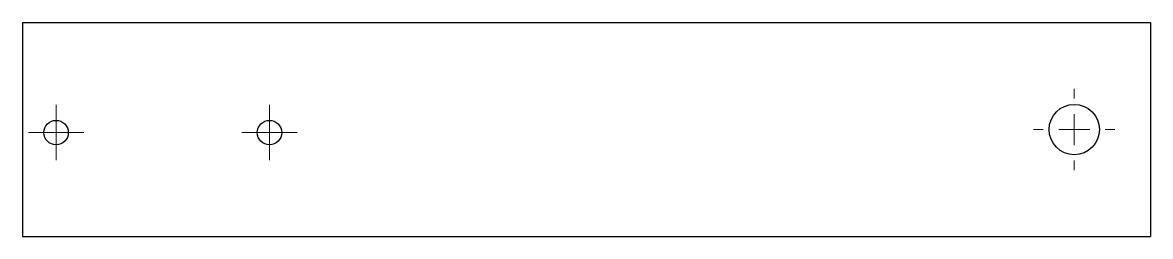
# Model space of a CAD drawing. Header units: millimetres. Extents: x 22 to 207, y 328 to 363.
import ezdxf

# ---------------------------------------------------------------- set-up
doc = ezdxf.new("R2010")
doc.units = ezdxf.units.MM

# ---------------------------------------------------------------- blocks, each defined once
blk = doc.blocks.new('SW_CENTERMARKSYMBOL_0')
at = {"color": 0, "linetype": 'Continuous', "lineweight": 18}
for p, q in [((0, 5.08), (0, 6.665)), ((0, 0), (0, 2.54)), ((-5.08, 0), (-6.665, 0)), ((0, 0), (-2.54, 0)), ((0, 0), (0, -2.54)), ((0, 0), (2.54, 0)), ((5.08, 0), (6.665, 0)), ((0, -5.08), (0, -6.665))]:
    blk.add_line(p, q, dxfattribs=at)
blk = doc.blocks.new('SW_CENTERMARKSYMBOL_1')
at = {"color": 0, "linetype": 'Continuous', "lineweight": 18}
for p, q in [((0, 2.54), (0, 4.54)), ((0, 0), (0, 2.54)), ((-2.54, 0), (-4.54, 0)), ((0, 0), (-2.54, 0)), ((0, 0), (0, -2.54)), ((0, 0), (2.54, 0)), ((2.54, 0), (4.54, 0)), ((0, -2.54), (0, -4.54))]:
    blk.add_line(p, q, dxfattribs=at)
blk = doc.blocks.new('SW_CENTERMARKSYMBOL_2')
at = {"color": 0, "linetype": 'Continuous', "lineweight": 18}
for p, q in [((0, 2.54), (0, 4.54)), ((0, 0), (0, 2.54)), ((-2.54, 0), (-4.54, 0)), ((0, 0), (-2.54, 0)), ((0, 0), (0, -2.54)), ((0, 0), (2.54, 0)), ((2.54, 0), (4.54, 0)), ((0, -2.54), (0, -4.54))]:
    blk.add_line(p, q, dxfattribs=at)

msp = doc.modelspace()

# ---------------------------------------------------------------- linework, layer by layer
at = {"color": 7, "linetype": 'Continuous', "lineweight": 25}
for p, q in [((22.14, 362.79), (22.14, 327.79)), ((22.14, 362.79), (207.14, 362.79)), ((207.14, 362.79), (207.14, 327.79)), ((22.14, 327.79), (207.14, 327.79))]:
    msp.add_line(p, q, dxfattribs=at)
for centre, radius in [((194.64, 345.29), 4.12), ((27.64, 344.79), 2), ((62.64, 344.79), 2)]:
    msp.add_circle(centre, radius, dxfattribs=at)

# ---------------------------------------------------------------- block references
at = {"color": 7, "linetype": 'Continuous', "lineweight": 18}
for name, p in [('SW_CENTERMARKSYMBOL_0', (194.64, 345.29)), ('SW_CENTERMARKSYMBOL_2', (27.64, 344.79)), ('SW_CENTERMARKSYMBOL_1', (62.64, 344.79))]:
    msp.add_blockref(name, p, dxfattribs=at)

doc.saveas('drawing.dxf')
